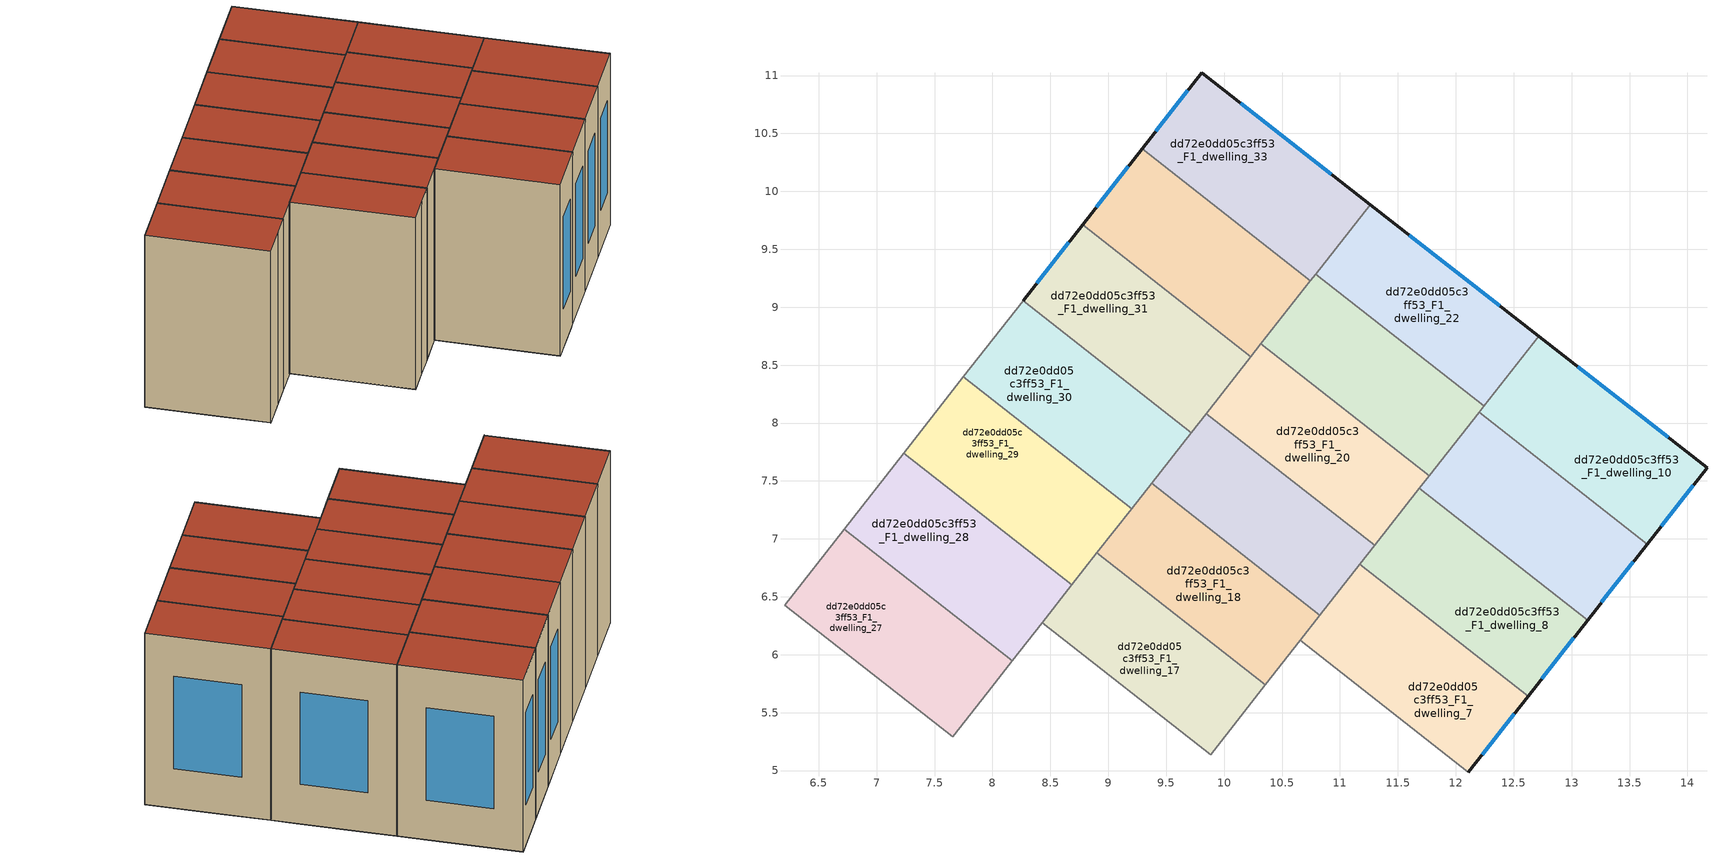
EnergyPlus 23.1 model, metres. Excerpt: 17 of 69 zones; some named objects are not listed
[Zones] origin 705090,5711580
dd72e0dd05c3ff53_F1_dwelling_10
 floor to dd72e0dd05c3ff53_F0_dwelling_6 (EU_floor_Construction): 13.65,6.96 14.17,7.61 13.3,8.29 12.78,7.64 z3
 floor to dd72e0dd05c3ff53_F0_dwelling_13 (EU_floor_Construction): 12.78,7.64 13.3,8.29 12.71,8.75 12.2,8.09 z3
 wall outside (EU_wall_Construction): 12.71,8.75 14.17,7.61 13.65,6.96 z3:6
 wall to dd72e0dd05c3ff53_F1_dwelling_9 (EU_wall_Construction): 13.65,6.96 12.2,8.09 z3:6
 wall to dd72e0dd05c3ff53_F1_dwelling_22 (EU_wall_Construction): 12.24,8.15 12.71,8.75 z3:6
 wall to dd72e0dd05c3ff53_F1_dwelling_21 (EU_wall_Construction): 12.2,8.09 12.24,8.15 z3:6
 window (EU_Window_Construction): 13.05,8.49 13.83,7.88 / 14.05,7.46 13.77,7.11 z3.69:5.31
 roof outside (EU_roof_Construction): 14.17,7.61 13.65,6.96 12.2,8.09 12.71,8.75 z6
dd72e0dd05c3ff53_F1_dwelling_17
 floor to dd72e0dd05c3ff53_F0_dwelling_24 (EU_floor_Construction): 8.72,6.05 9.12,6.56 8.83,6.79 8.43,6.28 z3
 floor to dd72e0dd05c3ff53_F0_dwelling_10 (EU_floor_Construction): 9.88,5.14 10.29,5.65 10,5.88 9.59,5.37 z3
 floor to dd72e0dd05c3ff53_F0_dwelling_17 (EU_floor_Construction): 9.59,5.37 10,5.88 9.13,6.57 8.72,6.05 z3
 floor to dd72e0dd05c3ff53_F0_dwelling_18 (EU_floor_Construction): 10,5.88 10.06,5.97 9.19,6.65 9.13,6.57 9.47,6.29 z3
 floor to dd72e0dd05c3ff53_F0_dwelling_25 (EU_floor_Construction): 9.13,6.56 9.19,6.65 8.9,6.88 8.83,6.79 z3
 floor to dd72e0dd05c3ff53_F0_dwelling_11 (EU_floor_Construction): 10.29,5.65 10.35,5.74 10.06,5.97 10,5.88 z3
 wall to dd72e0dd05c3ff53_F1_dwelling_16 (EU_wall_Construction): 9.88,5.14 8.43,6.28 z3:6
 wall to dd72e0dd05c3ff53_F1_dwelling_18 (EU_wall_Construction): 8.9,6.88 10.35,5.74 z3:6
 wall to dd72e0dd05c3ff53_F1_dwelling_29 (EU_wall_Construction): 8.69,6.6 8.9,6.88 z3:6
 wall to dd72e0dd05c3ff53_F1_dwelling_6 (EU_wall_Construction): 10.35,5.74 10.14,5.47 z3:6
 wall to dd72e0dd05c3ff53_F1_dwelling_28 (EU_wall_Construction): 8.43,6.28 8.69,6.6 z3:6
 wall to dd72e0dd05c3ff53_F1_dwelling_5 (EU_wall_Construction): 10.14,5.47 9.88,5.14 z3:6
 roof outside (EU_roof_Construction): 10.35,5.74 9.88,5.14 8.43,6.28 8.9,6.88 z6
dd72e0dd05c3ff53_F1_dwelling_18
 floor to dd72e0dd05c3ff53_F0_dwelling_18 (EU_floor_Construction): 10.06,5.97 10.54,6.57 9.66,7.25 9.19,6.65 z3
 floor adiabatic (EU_floor_Construction): 10.35,5.74 10.83,6.34 10.54,6.57 10.06,5.97 z3
 floor to dd72e0dd05c3ff53_F0_dwelling_25 (EU_floor_Construction): 9.19,6.65 9.66,7.25 9.37,7.48 8.9,6.88 z3
 wall to dd72e0dd05c3ff53_F1_dwelling_19 (EU_wall_Construction): 9.37,7.48 10.83,6.34 z3:6
 wall to dd72e0dd05c3ff53_F1_dwelling_30 (EU_wall_Construction): 9.2,7.26 9.37,7.48 z3:6
 wall to dd72e0dd05c3ff53_F1_dwelling_7 (EU_wall_Construction): 10.83,6.34 10.66,6.12 z3:6
 wall to dd72e0dd05c3ff53_F1_dwelling_29 (EU_wall_Construction): 8.9,6.88 9.2,7.26 z3:6
 wall to dd72e0dd05c3ff53_F1_dwelling_6 (EU_wall_Construction): 10.66,6.12 10.35,5.74 z3:6
 roof outside (EU_roof_Construction): 10.83,6.34 10.35,5.74 8.9,6.88 9.37,7.48 z6
dd72e0dd05c3ff53_F1_dwelling_19
 floor to dd72e0dd05c3ff53_F0_dwelling_25 (EU_floor_Construction): 9.66,7.25 9.93,7.59 9.64,7.82 9.37,7.48 z3
 floor to dd72e0dd05c3ff53_F0_dwelling_18 (EU_floor_Construction): 10.54,6.57 10.81,6.91 9.93,7.59 9.66,7.25 z3
 floor to dd72e0dd05c3ff53_F0_dwelling_19 (EU_floor_Construction): 10.81,6.91 11.01,7.17 10.14,7.85 9.93,7.6 z3
 floor to dd72e0dd05c3ff53_F0_dwelling_12 (EU_floor_Construction): 11.1,6.69 11.3,6.94 11.01,7.17 10.81,6.91 z3
 floor to dd72e0dd05c3ff53_F0_dwelling_26 (EU_floor_Construction): 9.93,7.6 10.14,7.85 9.85,8.08 9.64,7.82 z3
 floor adiabatic (EU_floor_Construction): 10.83,6.34 11.1,6.69 10.81,6.91 10.54,6.57 z3
 wall to dd72e0dd05c3ff53_F1_dwelling_20 (EU_wall_Construction): 9.85,8.08 11.3,6.94 z3:6
 wall to dd72e0dd05c3ff53_F1_dwelling_31 (EU_wall_Construction): 9.72,7.92 9.85,8.08 z3:6
 wall to dd72e0dd05c3ff53_F1_dwelling_8 (EU_wall_Construction): 11.3,6.94 11.17,6.78 z3:6
 wall to dd72e0dd05c3ff53_F1_dwelling_30 (EU_wall_Construction): 9.37,7.48 9.72,7.92 z3:6
 wall to dd72e0dd05c3ff53_F1_dwelling_7 (EU_wall_Construction): 11.17,6.78 10.83,6.34 z3:6
 roof outside (EU_roof_Construction): 11.3,6.94 10.83,6.34 9.37,7.48 9.85,8.08 z6
dd72e0dd05c3ff53_F1_dwelling_20
 floor to dd72e0dd05c3ff53_F0_dwelling_19 (EU_floor_Construction): 11.01,7.17 11.48,7.77 10.61,8.46 10.14,7.85 z3
 floor to dd72e0dd05c3ff53_F0_dwelling_12 (EU_floor_Construction): 11.3,6.94 11.77,7.54 11.48,7.77 11.01,7.17 z3
 floor to dd72e0dd05c3ff53_F0_dwelling_26 (EU_floor_Construction): 10.14,7.85 10.61,8.46 10.32,8.68 10.23,8.57 9.85,8.08 z3
 wall to dd72e0dd05c3ff53_F1_dwelling_21 (EU_wall_Construction): 10.32,8.68 11.77,7.54 z3:6
 wall to dd72e0dd05c3ff53_F1_dwelling_32 (EU_wall_Construction): 10.23,8.57 10.32,8.68 z3:6
 wall to dd72e0dd05c3ff53_F1_dwelling_9 (EU_wall_Construction): 11.77,7.54 11.69,7.44 z3:6
 wall to dd72e0dd05c3ff53_F1_dwelling_31 (EU_wall_Construction): 9.85,8.08 10.23,8.57 z3:6
 wall to dd72e0dd05c3ff53_F1_dwelling_8 (EU_wall_Construction): 11.69,7.44 11.3,6.94 z3:6
 roof outside (EU_roof_Construction): 11.77,7.54 11.3,6.94 9.85,8.08 10.32,8.68 z6
dd72e0dd05c3ff53_F1_dwelling_21
 floor to dd72e0dd05c3ff53_F0_dwelling_27 (EU_floor_Construction): 10.74,8.63 11.08,9.06 10.79,9.29 10.45,8.85 z3
 floor to dd72e0dd05c3ff53_F0_dwelling_19 (EU_floor_Construction): 11.48,7.77 11.61,7.95 10.74,8.63 10.61,8.46 z3
 floor to dd72e0dd05c3ff53_F0_dwelling_20 (EU_floor_Construction): 11.61,7.95 11.95,8.37 11.08,9.06 10.74,8.63 z3
 floor to dd72e0dd05c3ff53_F0_dwelling_13 (EU_floor_Construction): 11.91,7.72 12.24,8.15 11.95,8.37 11.62,7.95 z3
 floor to dd72e0dd05c3ff53_F0_dwelling_26 (EU_floor_Construction): 10.61,8.46 10.74,8.63 10.45,8.85 10.32,8.68 z3
 floor to dd72e0dd05c3ff53_F0_dwelling_12 (EU_floor_Construction): 11.77,7.55 11.91,7.72 11.62,7.95 11.48,7.77 z3
 wall to dd72e0dd05c3ff53_F1_dwelling_22 (EU_wall_Construction): 10.79,9.29 12.24,8.15 z3:6
 wall to dd72e0dd05c3ff53_F1_dwelling_33 (EU_wall_Construction): 10.75,9.23 10.79,9.29 z3:6
 wall to dd72e0dd05c3ff53_F1_dwelling_9 (EU_wall_Construction): 12.2,8.09 11.77,7.55 z3:6
 wall to dd72e0dd05c3ff53_F1_dwelling_32 (EU_wall_Construction): 10.32,8.68 10.74,9.23 z3:6
 roof outside (EU_roof_Construction): 12.24,8.15 11.77,7.54 10.32,8.68 10.79,9.29 z6
dd72e0dd05c3ff53_F1_dwelling_22
 floor to dd72e0dd05c3ff53_F0_dwelling_20 (EU_floor_Construction): 11.95,8.37 12.42,8.98 11.55,9.66 11.08,9.06 z3
 floor to dd72e0dd05c3ff53_F0_dwelling_27 (EU_floor_Construction): 11.08,9.06 11.55,9.66 11.26,9.89 10.79,9.29 z3
 floor adiabatic (EU_floor_Construction): 12.24,8.15 12.71,8.75 12.42,8.98 11.95,8.37 z3
 wall outside (EU_wall_Construction): 11.26,9.89 12.71,8.75 z3:6
 wall to dd72e0dd05c3ff53_F1_dwelling_33 (EU_wall_Construction): 10.79,9.29 11.26,9.89 z3:6
 window (EU_Window_Construction): 11.6,9.62 12.38,9.01 z3.69:5.31
 roof outside (EU_roof_Construction): 12.71,8.75 12.24,8.15 10.79,9.29 11.26,9.89 z6
dd72e0dd05c3ff53_F1_dwelling_27
 floor to dd72e0dd05c3ff53_F0_dwelling_31 (EU_floor_Construction): 7.44,6.21 7.59,6.4 6.72,7.08 6.57,6.9 z3
 floor to dd72e0dd05c3ff53_F0_dwelling_30 (EU_floor_Construction): 7.08,5.75 7.44,6.21 6.57,6.9 6.2,6.43 z3
 floor to dd72e0dd05c3ff53_F0_dwelling_23 (EU_floor_Construction): 7.66,5.29 8.03,5.76 7.44,6.21 7.08,5.75 z3
 floor to dd72e0dd05c3ff53_F0_dwelling_24 (EU_floor_Construction): 8.03,5.76 8.17,5.95 7.59,6.4 7.44,6.21 z3
 wall to dd72e0dd05c3ff53_F1_dwelling_26 (EU_wall_Construction): 7.66,5.29 6.2,6.43 z3:6
 wall adiabatic (EU_wall_Construction): 6.2,6.43 6.72,7.08 z3:6
 wall to dd72e0dd05c3ff53_F1_dwelling_28 (EU_wall_Construction): 6.72,7.08 8.17,5.95 z3:6
 wall to dd72e0dd05c3ff53_F1_dwelling_15 (EU_wall_Construction): 7.96,5.67 7.66,5.29 z3:6
 wall to dd72e0dd05c3ff53_F1_dwelling_16 (EU_wall_Construction): 8.17,5.95 7.96,5.67 z3:6
 roof outside (EU_roof_Construction): 8.17,5.95 7.66,5.29 6.2,6.43 6.72,7.08 z6
dd72e0dd05c3ff53_F1_dwelling_28
 floor to dd72e0dd05c3ff53_F0_dwelling_31 (EU_floor_Construction): 7.59,6.4 8.11,7.06 7.23,7.74 6.72,7.08 z3
 floor adiabatic (EU_floor_Construction): 8.22,6 8.69,6.6 8.11,7.06 7.59,6.4 8.17,5.95 z3
 wall adiabatic (EU_wall_Construction): 6.72,7.08 7.23,7.74 z3:6
 wall to dd72e0dd05c3ff53_F1_dwelling_29 (EU_wall_Construction): 7.23,7.74 8.69,6.6 z3:6
 wall to dd72e0dd05c3ff53_F1_dwelling_16 (EU_wall_Construction): 8.43,6.28 8.17,5.95 z3:6
 roof outside (EU_roof_Construction): 8.69,6.6 8.17,5.95 6.72,7.08 7.23,7.74 z6
dd72e0dd05c3ff53_F1_dwelling_29
 floor to dd72e0dd05c3ff53_F0_dwelling_32 (EU_floor_Construction): 8.25,7.25 8.62,7.71 7.75,8.4 7.38,7.93 z3
 floor to dd72e0dd05c3ff53_F0_dwelling_31 (EU_floor_Construction): 8.11,7.06 8.25,7.25 7.38,7.93 7.23,7.74 z3
 floor adiabatic (EU_floor_Construction): 8.69,6.6 8.83,6.79 8.25,7.25 8.11,7.06 z3
 floor to dd72e0dd05c3ff53_F0_dwelling_25 (EU_floor_Construction): 8.83,6.79 9.2,7.26 8.62,7.71 8.25,7.25 z3
 wall adiabatic (EU_wall_Construction): 7.23,7.74 7.75,8.4 z3:6
 wall to dd72e0dd05c3ff53_F1_dwelling_30 (EU_wall_Construction): 7.75,8.4 9.2,7.26 z3:6
 roof outside (EU_roof_Construction): 9.2,7.26 8.69,6.6 7.23,7.74 7.75,8.4 z6
dd72e0dd05c3ff53_F1_dwelling_30
 floor to dd72e0dd05c3ff53_F0_dwelling_32 (EU_floor_Construction): 8.62,7.71 9.06,8.28 8.19,8.96 7.75,8.4 z3
 floor to dd72e0dd05c3ff53_F0_dwelling_26 (EU_floor_Construction): 9.64,7.82 9.72,7.92 9.14,8.37 9.06,8.28 z3
 floor to dd72e0dd05c3ff53_F0_dwelling_25 (EU_floor_Construction): 9.2,7.26 9.64,7.82 9.06,8.28 8.62,7.71 z3
 floor to dd72e0dd05c3ff53_F0_dwelling_33 (EU_floor_Construction): 9.06,8.28 9.13,8.37 8.26,9.05 8.19,8.96 z3
 wall adiabatic (EU_wall_Construction): 7.75,8.4 8.26,9.05 z3:6
 wall to dd72e0dd05c3ff53_F1_dwelling_31 (EU_wall_Construction): 8.26,9.05 9.72,7.92 z3:6
 roof outside (EU_roof_Construction): 9.72,7.92 9.2,7.26 7.75,8.4 8.26,9.05 z6
dd72e0dd05c3ff53_F1_dwelling_31
 floor to dd72e0dd05c3ff53_F0_dwelling_26 (EU_floor_Construction): 9.72,7.92 10.23,8.57 9.65,9.03 9.14,8.37 z3
 floor to dd72e0dd05c3ff53_F0_dwelling_33 (EU_floor_Construction): 9.13,8.37 9.65,9.03 8.78,9.71 8.26,9.05 z3
 wall outside (EU_wall_Construction): 8.26,9.05 8.78,9.71 z3:6
 wall to dd72e0dd05c3ff53_F1_dwelling_32 (EU_wall_Construction): 8.78,9.71 10.23,8.57 z3:6
 window (EU_Window_Construction): 8.38,9.21 8.66,9.56 z3.69:5.31
 roof outside (EU_roof_Construction): 10.23,8.57 9.72,7.92 8.26,9.05 8.78,9.71 z6
dd72e0dd05c3ff53_F1_dwelling_32
 floor to dd72e0dd05c3ff53_F0_dwelling_34 (EU_floor_Construction): 9.87,9.31 10.16,9.68 9.29,10.37 9,9.99 z3
 floor adiabatic (EU_floor_Construction): 9.87,9.31 10.16,9.68 9.29,10.37 9,9.99 z3
 floor to dd72e0dd05c3ff53_F0_dwelling_33 (EU_floor_Construction): 9.65,9.03 9.87,9.31 9,9.99 8.78,9.71 z3
 floor to dd72e0dd05c3ff53_F0_dwelling_26 (EU_floor_Construction): 10.23,8.57 10.45,8.85 9.87,9.31 9.65,9.03 z3
 floor to dd72e0dd05c3ff53_F0_dwelling_27 (EU_floor_Construction): 10.45,8.85 10.74,9.23 10.16,9.68 9.87,9.31 z3
 wall outside (EU_wall_Construction): 8.78,9.71 9.29,10.37 z3:6
 wall to dd72e0dd05c3ff53_F1_dwelling_33 (EU_wall_Construction): 9.29,10.37 10.74,9.23 z3:6
 window (EU_Window_Construction): 8.9,9.86 9.17,10.22 z3.69:5.31
 roof outside (EU_roof_Construction): 10.74,9.23 10.23,8.57 8.78,9.71 9.29,10.37 z6
dd72e0dd05c3ff53_F1_dwelling_33
 floor to dd72e0dd05c3ff53_F0_dwelling_34 (EU_floor_Construction): 10.16,9.68 10.68,10.34 9.81,11.02 9.29,10.37 z3
 floor to dd72e0dd05c3ff53_F0_dwelling_27 (EU_floor_Construction): 10.77,9.26 11.26,9.89 10.68,10.34 10.16,9.68 10.74,9.23 z3
 wall outside (EU_wall_Construction): 9.29,10.37 9.81,11.02 11.26,9.89 z3:6
 window (EU_Window_Construction): 9.41,10.52 9.69,10.87 / 10.14,10.76 10.92,10.15 z3.69:5.31
 roof outside (EU_roof_Construction): 11.26,9.89 10.79,9.29 10.74,9.23 9.29,10.37 9.81,11.02 z6
dd72e0dd05c3ff53_F1_dwelling_7
 floor to dd72e0dd05c3ff53_F0_dwelling_4 (EU_floor_Construction): 12.11,4.99 12.55,5.55 11.68,6.23 11.24,5.67 z3
 floor to dd72e0dd05c3ff53_F0_dwelling_11 (EU_floor_Construction): 11.24,5.67 11.68,6.23 11.1,6.69 10.66,6.12 z3
 floor to dd72e0dd05c3ff53_F0_dwelling_5 (EU_floor_Construction): 12.55,5.55 12.62,5.64 11.75,6.33 11.68,6.23 z3
 floor to dd72e0dd05c3ff53_F0_dwelling_12 (EU_floor_Construction): 11.68,6.23 11.75,6.33 11.17,6.78 11.1,6.69 z3
 wall outside (EU_wall_Construction): 12.62,5.64 12.11,4.99 z3:6
 wall to dd72e0dd05c3ff53_F1_dwelling_6 (EU_wall_Construction): 12.11,4.99 10.66,6.12 z3:6
 wall to dd72e0dd05c3ff53_F1_dwelling_8 (EU_wall_Construction): 11.17,6.78 12.62,5.64 z3:6
 window (EU_Window_Construction): 12.5,5.49 12.23,5.14 z3.69:5.31
 roof outside (EU_roof_Construction): 12.62,5.64 12.11,4.99 10.66,6.12 11.17,6.78 z6
dd72e0dd05c3ff53_F1_dwelling_8
 floor to dd72e0dd05c3ff53_F0_dwelling_12 (EU_floor_Construction): 11.75,6.33 12.27,6.98 11.69,7.44 11.17,6.78 z3
 floor to dd72e0dd05c3ff53_F0_dwelling_5 (EU_floor_Construction): 12.62,5.64 13.14,6.3 12.27,6.98 11.75,6.33 z3
 wall outside (EU_wall_Construction): 13.14,6.3 12.62,5.64 z3:6
 wall to dd72e0dd05c3ff53_F1_dwelling_9 (EU_wall_Construction): 11.69,7.44 13.14,6.3 z3:6
 window (EU_Window_Construction): 13.02,6.15 12.74,5.79 z3.69:5.31
 roof outside (EU_roof_Construction): 13.14,6.3 12.62,5.64 11.17,6.78 11.69,7.44 z6
dd72e0dd05c3ff53_F1_dwelling_9
 floor to dd72e0dd05c3ff53_F0_dwelling_6 (EU_floor_Construction): 13.36,6.58 13.65,6.96 12.78,7.64 12.49,7.26 z3
 floor to dd72e0dd05c3ff53_F0_dwelling_5 (EU_floor_Construction): 13.14,6.3 13.36,6.58 12.49,7.26 12.27,6.98 z3
 floor to dd72e0dd05c3ff53_F0_dwelling_12 (EU_floor_Construction): 12.27,6.98 12.49,7.26 11.91,7.72 11.77,7.55 11.69,7.44 z3
 floor to dd72e0dd05c3ff53_F0_dwelling_13 (EU_floor_Construction): 12.49,7.26 12.78,7.64 12.2,8.09 11.91,7.72 z3
 wall outside (EU_wall_Construction): 13.65,6.96 13.14,6.3 z3:6
 window (EU_Window_Construction): 13.53,6.8 13.26,6.45 z3.69:5.31
 roof outside (EU_roof_Construction): 13.65,6.96 13.14,6.3 11.69,7.44 12.2,8.09 z6
[Building]
EU S2 Campaign: North Axis=0; Terrain=City; Solar Distribution=FullExterior
[Site:Location]
London: Latitude=51.5; Longitude=-0.5; Time Zone=0; Elevation=25
[SizingPeriod:WeatherFileDays]
AnnualSizingPeriod: Begin Month=1; Begin Day of Month=1; End Month=12; End Day of Month=31; Day of Week for Start Day=Monday; Use Weather File Daylight Saving Period=No; Use Weather File Rain and Snow Indicators=No
[MATERIAL]
EU_InternalMass_Material: Roughness=MediumRough; Thickness=0.1; Conductivity=1; Density=1800; Specific Heat=900; Thermal Absorptance=0.9; Solar Absorptance=0.7; Visible Absorptance=0.7
[MATERIAL:NOMASS] Roughness=MediumRough; Thermal Absorptance=0.9; Solar Absorptance=0.7; Visible Absorptance=0.7
Name | Thermal Resistance
EU_wall_NoMass | 0.635353
EU_roof_NoMass | 0.675062
EU_floor_NoMass | 1.96382
[WINDOWMATERIAL:SIMPLEGLAZINGSYSTEM]
EU_Window_SimpleGlazing: UFactor=2.96269; Solar Heat Gain Coefficient=0.76; Visible Transmittance=0.76
[CONSTRUCTION]
EU_wall_Construction: EU_wall_NoMass
EU_roof_Construction: EU_roof_NoMass
EU_floor_Construction: EU_floor_NoMass
EU_InternalMass_Construction: EU_InternalMass_Material
EU_Window_Construction: EU_Window_SimpleGlazing
[ZONE] Type=1; Multiplier=1; Ceiling Height=autocalculate; Floor Area=autocalculate; Part of Total Floor Area=Yes
Name | Volume
dd72e0dd05c3ff53_F1_dwelling_10 | 4.62158
dd72e0dd05c3ff53_F1_dwelling_17; dd72e0dd05c3ff53_F1_dwelling_22 | 4.23413
dd72e0dd05c3ff53_F1_dwelling_18; dd72e0dd05c3ff53_F1_dwelling_19 | 4.23706
dd72e0dd05c3ff53_F1_dwelling_20 | 4.23633
dd72e0dd05c3ff53_F1_dwelling_21 | 4.23047
dd72e0dd05c3ff53_F1_dwelling_27; dd72e0dd05c3ff53_F1_dwelling_29; dd72e0dd05c3ff53_F1_dwelling_8; dd72e0dd05c3ff53_F1_dwelling_9 | 4.61792
dd72e0dd05c3ff53_F1_dwelling_28; dd72e0dd05c3ff53_F1_dwelling_31 | 4.61865
dd72e0dd05c3ff53_F1_dwelling_30; dd72e0dd05c3ff53_F1_dwelling_7 | 4.61938
dd72e0dd05c3ff53_F1_dwelling_32 | 4.61719
dd72e0dd05c3ff53_F1_dwelling_33 | 4.62231
[INTERNALMASS] Construction=EU_InternalMass_Construction
Name | Zone or ZoneList | Surface Area
dd72e0dd05c3ff53_F1_dwelling_7_EU_InternalMass | dd72e0dd05c3ff53_F1_dwelling_7 | 1.53957
dd72e0dd05c3ff53_F1_dwelling_8_EU_InternalMass | dd72e0dd05c3ff53_F1_dwelling_8 | 1.53932
dd72e0dd05c3ff53_F1_dwelling_9_EU_InternalMass | dd72e0dd05c3ff53_F1_dwelling_9 | 1.53932
dd72e0dd05c3ff53_F1_dwelling_10_EU_InternalMass | dd72e0dd05c3ff53_F1_dwelling_10 | 1.54069
dd72e0dd05c3ff53_F1_dwelling_17_EU_InternalMass | dd72e0dd05c3ff53_F1_dwelling_17 | 1.41144
dd72e0dd05c3ff53_F1_dwelling_18_EU_InternalMass | dd72e0dd05c3ff53_F1_dwelling_18 | 1.41231
dd72e0dd05c3ff53_F1_dwelling_19_EU_InternalMass | dd72e0dd05c3ff53_F1_dwelling_19 | 1.41231
dd72e0dd05c3ff53_F1_dwelling_20_EU_InternalMass | dd72e0dd05c3ff53_F1_dwelling_20 | 1.41231
dd72e0dd05c3ff53_F1_dwelling_21_EU_InternalMass | dd72e0dd05c3ff53_F1_dwelling_21 | 1.41048
dd72e0dd05c3ff53_F1_dwelling_22_EU_InternalMass | dd72e0dd05c3ff53_F1_dwelling_22 | 1.41137
dd72e0dd05c3ff53_F1_dwelling_27_EU_InternalMass | dd72e0dd05c3ff53_F1_dwelling_27 | 1.53932
dd72e0dd05c3ff53_F1_dwelling_28_EU_InternalMass | dd72e0dd05c3ff53_F1_dwelling_28 | 1.53932
dd72e0dd05c3ff53_F1_dwelling_29_EU_InternalMass | dd72e0dd05c3ff53_F1_dwelling_29 | 1.53957
dd72e0dd05c3ff53_F1_dwelling_30_EU_InternalMass | dd72e0dd05c3ff53_F1_dwelling_30 | 1.53957
dd72e0dd05c3ff53_F1_dwelling_31_EU_InternalMass | dd72e0dd05c3ff53_F1_dwelling_31 | 1.53932
dd72e0dd05c3ff53_F1_dwelling_32_EU_InternalMass | dd72e0dd05c3ff53_F1_dwelling_32 | 1.53932
dd72e0dd05c3ff53_F1_dwelling_33_EU_InternalMass | dd72e0dd05c3ff53_F1_dwelling_33 | 1.54023
[OTHEREQUIPMENT] Fuel Type=Electricity; Design Level Calculation Method=Watts/Area; Power per Zone Floor Area=1; Fraction Latent=0; Fraction Radiant=0; Fraction Lost=0; Carbon Dioxide Generation Rate=0; EndUse Subcategory=EU_Step8_InternalGains
Name | Zone or ZoneList or Space or SpaceList | Schedule
EU_Step8_InternalGain_dd72e0dd05c3ff53_F1_dwelling_7_f000 | dd72e0dd05c3ff53_F1_dwelling_7 | EU_Step8_GainSchedule_dd72e0dd05c3ff53_F1_dwelling_7_f000
EU_Step8_InternalGain_dd72e0dd05c3ff53_F1_dwelling_8_f000 | dd72e0dd05c3ff53_F1_dwelling_8 | EU_Step8_GainSchedule_dd72e0dd05c3ff53_F1_dwelling_8_f000
EU_Step8_InternalGain_dd72e0dd05c3ff53_F1_dwelling_9_f000 | dd72e0dd05c3ff53_F1_dwelling_9 | EU_Step8_GainSchedule_dd72e0dd05c3ff53_F1_dwelling_9_f000
EU_Step8_InternalGain_dd72e0dd05c3ff53_F1_dwelling_10_f000 | dd72e0dd05c3ff53_F1_dwelling_10 | EU_Step8_GainSchedule_dd72e0dd05c3ff53_F1_dwelling_10_f000
EU_Step8_InternalGain_dd72e0dd05c3ff53_F1_dwelling_17_f000 | dd72e0dd05c3ff53_F1_dwelling_17 | EU_Step8_GainSchedule_dd72e0dd05c3ff53_F1_dwelling_17_f000
EU_Step8_InternalGain_dd72e0dd05c3ff53_F1_dwelling_18_f000 | dd72e0dd05c3ff53_F1_dwelling_18 | EU_Step8_GainSchedule_dd72e0dd05c3ff53_F1_dwelling_18_f000
EU_Step8_InternalGain_dd72e0dd05c3ff53_F1_dwelling_19_f000 | dd72e0dd05c3ff53_F1_dwelling_19 | EU_Step8_GainSchedule_dd72e0dd05c3ff53_F1_dwelling_19_f000
EU_Step8_InternalGain_dd72e0dd05c3ff53_F1_dwelling_20_f000 | dd72e0dd05c3ff53_F1_dwelling_20 | EU_Step8_GainSchedule_dd72e0dd05c3ff53_F1_dwelling_20_f000
EU_Step8_InternalGain_dd72e0dd05c3ff53_F1_dwelling_21_f000 | dd72e0dd05c3ff53_F1_dwelling_21 | EU_Step8_GainSchedule_dd72e0dd05c3ff53_F1_dwelling_21_f000
EU_Step8_InternalGain_dd72e0dd05c3ff53_F1_dwelling_22_f000 | dd72e0dd05c3ff53_F1_dwelling_22 | EU_Step8_GainSchedule_dd72e0dd05c3ff53_F1_dwelling_22_f000
EU_Step8_InternalGain_dd72e0dd05c3ff53_F1_dwelling_27_f000 | dd72e0dd05c3ff53_F1_dwelling_27 | EU_Step8_GainSchedule_dd72e0dd05c3ff53_F1_dwelling_27_f000
EU_Step8_InternalGain_dd72e0dd05c3ff53_F1_dwelling_28_f000 | dd72e0dd05c3ff53_F1_dwelling_28 | EU_Step8_GainSchedule_dd72e0dd05c3ff53_F1_dwelling_28_f000
EU_Step8_InternalGain_dd72e0dd05c3ff53_F1_dwelling_29_f000 | dd72e0dd05c3ff53_F1_dwelling_29 | EU_Step8_GainSchedule_dd72e0dd05c3ff53_F1_dwelling_29_f000
EU_Step8_InternalGain_dd72e0dd05c3ff53_F1_dwelling_30_f000 | dd72e0dd05c3ff53_F1_dwelling_30 | EU_Step8_GainSchedule_dd72e0dd05c3ff53_F1_dwelling_30_f000
EU_Step8_InternalGain_dd72e0dd05c3ff53_F1_dwelling_31_f000 | dd72e0dd05c3ff53_F1_dwelling_31 | EU_Step8_GainSchedule_dd72e0dd05c3ff53_F1_dwelling_31_f000
EU_Step8_InternalGain_dd72e0dd05c3ff53_F1_dwelling_32_f000 | dd72e0dd05c3ff53_F1_dwelling_32 | EU_Step8_GainSchedule_dd72e0dd05c3ff53_F1_dwelling_32_f000
EU_Step8_InternalGain_dd72e0dd05c3ff53_F1_dwelling_33_f000 | dd72e0dd05c3ff53_F1_dwelling_33 | EU_Step8_GainSchedule_dd72e0dd05c3ff53_F1_dwelling_33_f000
[ZONEVENTILATION:DESIGNFLOWRATE] Schedule=EU_AlwaysOn; Design Flow Rate Calculation Method=AirChanges/Hour; Air Changes per Hour=0.555504; Ventilation Type=Natural; Fan Pressure Rise=0; Fan Total Efficiency=1; Constant Term Coefficient=1; Temperature Term Coefficient=0; Velocity Term Coefficient=0; Velocity Squared Term Coefficient=0; Minimum Indoor Temperature=-100; Maximum Indoor Temperature=100; Delta Temperature=-100; Minimum Outdoor Temperature=-100; Maximum Outdoor Temperature=100; Maximum Wind Speed=40
Name | Zone or ZoneList or Space or SpaceList
EU_ConstantAir_dd72e0dd05c3ff53_F1_dwelling_7 | dd72e0dd05c3ff53_F1_dwelling_7
EU_ConstantAir_dd72e0dd05c3ff53_F1_dwelling_8 | dd72e0dd05c3ff53_F1_dwelling_8
EU_ConstantAir_dd72e0dd05c3ff53_F1_dwelling_9 | dd72e0dd05c3ff53_F1_dwelling_9
EU_ConstantAir_dd72e0dd05c3ff53_F1_dwelling_10 | dd72e0dd05c3ff53_F1_dwelling_10
EU_ConstantAir_dd72e0dd05c3ff53_F1_dwelling_17 | dd72e0dd05c3ff53_F1_dwelling_17
EU_ConstantAir_dd72e0dd05c3ff53_F1_dwelling_18 | dd72e0dd05c3ff53_F1_dwelling_18
EU_ConstantAir_dd72e0dd05c3ff53_F1_dwelling_19 | dd72e0dd05c3ff53_F1_dwelling_19
EU_ConstantAir_dd72e0dd05c3ff53_F1_dwelling_20 | dd72e0dd05c3ff53_F1_dwelling_20
EU_ConstantAir_dd72e0dd05c3ff53_F1_dwelling_21 | dd72e0dd05c3ff53_F1_dwelling_21
EU_ConstantAir_dd72e0dd05c3ff53_F1_dwelling_22 | dd72e0dd05c3ff53_F1_dwelling_22
EU_ConstantAir_dd72e0dd05c3ff53_F1_dwelling_27 | dd72e0dd05c3ff53_F1_dwelling_27
EU_ConstantAir_dd72e0dd05c3ff53_F1_dwelling_28 | dd72e0dd05c3ff53_F1_dwelling_28
EU_ConstantAir_dd72e0dd05c3ff53_F1_dwelling_29 | dd72e0dd05c3ff53_F1_dwelling_29
EU_ConstantAir_dd72e0dd05c3ff53_F1_dwelling_30 | dd72e0dd05c3ff53_F1_dwelling_30
EU_ConstantAir_dd72e0dd05c3ff53_F1_dwelling_31 | dd72e0dd05c3ff53_F1_dwelling_31
EU_ConstantAir_dd72e0dd05c3ff53_F1_dwelling_32 | dd72e0dd05c3ff53_F1_dwelling_32
EU_ConstantAir_dd72e0dd05c3ff53_F1_dwelling_33 | dd72e0dd05c3ff53_F1_dwelling_33
[HVACTEMPLATE:ZONE:IDEALLOADSAIRSYSTEM] System Availability Schedule=EU_AlwaysOn; Maximum Heating Supply Air Temperature=50; Minimum Cooling Supply Air Temperature=13; Maximum Heating Supply Air Humidity Ratio=0.0156; Minimum Cooling Supply Air Humidity Ratio=0.0077; Heating Limit=NoLimit; Cooling Limit=NoLimit; Heating Availability Schedule=EU_AlwaysOn; Cooling Availability Schedule=EU_CoolingOff; Dehumidification Control Type=ConstantSensibleHeatRatio; Cooling Sensible Heat Ratio=0.7; Dehumidification Setpoint=60; Humidification Control Type=None; Humidification Setpoint=30; Outdoor Air Method=None; Outdoor Air Flow Rate per Person=0.00944; Outdoor Air Flow Rate per Zone Floor Area=0; Outdoor Air Flow Rate per Zone=0; Demand Controlled Ventilation Type=None; Outdoor Air Economizer Type=NoEconomizer; Heat Recovery Type=None; Sensible Heat Recovery Effectiveness=0.7; Latent Heat Recovery Effectiveness=0.65
Name | Template Thermostat
dd72e0dd05c3ff53_F1_dwelling_7 | EU_HeatOnly_dd72e0dd05c3ff53_F1_dwelling_7
dd72e0dd05c3ff53_F1_dwelling_8 | EU_HeatOnly_dd72e0dd05c3ff53_F1_dwelling_8
dd72e0dd05c3ff53_F1_dwelling_9 | EU_HeatOnly_dd72e0dd05c3ff53_F1_dwelling_9
dd72e0dd05c3ff53_F1_dwelling_10 | EU_HeatOnly_dd72e0dd05c3ff53_F1_dwelling_10
dd72e0dd05c3ff53_F1_dwelling_17 | EU_HeatOnly_dd72e0dd05c3ff53_F1_dwelling_17
dd72e0dd05c3ff53_F1_dwelling_18 | EU_HeatOnly_dd72e0dd05c3ff53_F1_dwelling_18
dd72e0dd05c3ff53_F1_dwelling_19 | EU_HeatOnly_dd72e0dd05c3ff53_F1_dwelling_19
dd72e0dd05c3ff53_F1_dwelling_20 | EU_HeatOnly_dd72e0dd05c3ff53_F1_dwelling_20
dd72e0dd05c3ff53_F1_dwelling_21 | EU_HeatOnly_dd72e0dd05c3ff53_F1_dwelling_21
dd72e0dd05c3ff53_F1_dwelling_22 | EU_HeatOnly_dd72e0dd05c3ff53_F1_dwelling_22
dd72e0dd05c3ff53_F1_dwelling_27 | EU_HeatOnly_dd72e0dd05c3ff53_F1_dwelling_27
dd72e0dd05c3ff53_F1_dwelling_28 | EU_HeatOnly_dd72e0dd05c3ff53_F1_dwelling_28
dd72e0dd05c3ff53_F1_dwelling_29 | EU_HeatOnly_dd72e0dd05c3ff53_F1_dwelling_29
dd72e0dd05c3ff53_F1_dwelling_30 | EU_HeatOnly_dd72e0dd05c3ff53_F1_dwelling_30
dd72e0dd05c3ff53_F1_dwelling_31 | EU_HeatOnly_dd72e0dd05c3ff53_F1_dwelling_31
dd72e0dd05c3ff53_F1_dwelling_32 | EU_HeatOnly_dd72e0dd05c3ff53_F1_dwelling_32
dd72e0dd05c3ff53_F1_dwelling_33 | EU_HeatOnly_dd72e0dd05c3ff53_F1_dwelling_33
[SIZING:ZONE] Zone Cooling Design Supply Air Temperature Input Method=SupplyAirTemperature; Zone Cooling Design Supply Air Temperature=13; Zone Heating Design Supply Air Temperature Input Method=SupplyAirTemperature; Zone Heating Design Supply Air Temperature=50; Zone Cooling Design Supply Air Humidity Ratio=0.008; Zone Heating Design Supply Air Humidity Ratio=0.008; Cooling Design Air Flow Method=DesignDay; Cooling Design Air Flow Rate=0; Cooling Minimum Air Flow per Zone Floor Area=0.000762; Cooling Minimum Air Flow=0; Cooling Minimum Air Flow Fraction=0.2; Heating Design Air Flow Method=DesignDay; Heating Design Air Flow Rate=0; Heating Maximum Air Flow per Zone Floor Area=0.002032; Heating Maximum Air Flow=0.141576; Heating Maximum Air Flow Fraction=0.3; Account for Dedicated Outdoor Air System=No; Dedicated Outdoor Air System Control Strategy=NeutralSupplyAir; Dedicated Outdoor Air Low Setpoint Temperature for Design=autosize; Dedicated Outdoor Air High Setpoint Temperature for Design=autosize; Zone Load Sizing Method=Sensible Load Only No Latent Load; Zone Latent Cooling Design Supply Air Humidity Ratio Input Method=HumidityRatioDifference; Zone Cooling Design Supply Air Humidity Ratio Difference=0.005; Zone Latent Heating Design Supply Air Humidity Ratio Input Method=HumidityRatioDifference; Zone Humidification Design Supply Air Humidity Ratio Difference=0.005
dd72e0dd05c3ff53_F1_dwelling_7; dd72e0dd05c3ff53_F1_dwelling_8; dd72e0dd05c3ff53_F1_dwelling_9; dd72e0dd05c3ff53_F1_dwelling_10; dd72e0dd05c3ff53_F1_dwelling_17; dd72e0dd05c3ff53_F1_dwelling_18; dd72e0dd05c3ff53_F1_dwelling_19; dd72e0dd05c3ff53_F1_dwelling_20; dd72e0dd05c3ff53_F1_dwelling_21; dd72e0dd05c3ff53_F1_dwelling_22; dd72e0dd05c3ff53_F1_dwelling_27; dd72e0dd05c3ff53_F1_dwelling_28; dd72e0dd05c3ff53_F1_dwelling_29; dd72e0dd05c3ff53_F1_dwelling_30; dd72e0dd05c3ff53_F1_dwelling_31; dd72e0dd05c3ff53_F1_dwelling_32; dd72e0dd05c3ff53_F1_dwelling_33
[SCHEDULE:CONSTANT]
Name | Hourly Value
EU_AlwaysOn | 1
EU_CoolingOff | 0
[SCHEDULE:FILE] Column Number=1; Rows to Skip at Top=0; Number of Hours of Data=8760; Column Separator=Comma; Interpolate to Timestep=No; Minutes per Item=60; Adjust Schedule for Daylight Savings=Yes
Name | File
EU_Step8_GainSchedule_dd72e0dd05c3ff53_F1_dwelling_7_f000 | ../../schedules/dd72e0dd05c3ff53/dd72e0dd05c3ff53_F1_dwelling_7_f000_gain.csv
EU_Step8_GainSchedule_dd72e0dd05c3ff53_F1_dwelling_8_f000 | ../../schedules/dd72e0dd05c3ff53/dd72e0dd05c3ff53_F1_dwelling_8_f000_gain.csv
EU_Step8_GainSchedule_dd72e0dd05c3ff53_F1_dwelling_9_f000 | ../../schedules/dd72e0dd05c3ff53/dd72e0dd05c3ff53_F1_dwelling_9_f000_gain.csv
EU_Step8_GainSchedule_dd72e0dd05c3ff53_F1_dwelling_10_f000 | ../../schedules/dd72e0dd05c3ff53/dd72e0dd05c3ff53_F1_dwelling_10_f000_gain.csv
EU_Step8_GainSchedule_dd72e0dd05c3ff53_F1_dwelling_17_f000 | ../../schedules/dd72e0dd05c3ff53/dd72e0dd05c3ff53_F1_dwelling_17_f000_gain.csv
EU_Step8_GainSchedule_dd72e0dd05c3ff53_F1_dwelling_18_f000 | ../../schedules/dd72e0dd05c3ff53/dd72e0dd05c3ff53_F1_dwelling_18_f000_gain.csv
EU_Step8_GainSchedule_dd72e0dd05c3ff53_F1_dwelling_19_f000 | ../../schedules/dd72e0dd05c3ff53/dd72e0dd05c3ff53_F1_dwelling_19_f000_gain.csv
EU_Step8_GainSchedule_dd72e0dd05c3ff53_F1_dwelling_20_f000 | ../../schedules/dd72e0dd05c3ff53/dd72e0dd05c3ff53_F1_dwelling_20_f000_gain.csv
EU_Step8_GainSchedule_dd72e0dd05c3ff53_F1_dwelling_21_f000 | ../../schedules/dd72e0dd05c3ff53/dd72e0dd05c3ff53_F1_dwelling_21_f000_gain.csv
EU_Step8_GainSchedule_dd72e0dd05c3ff53_F1_dwelling_22_f000 | ../../schedules/dd72e0dd05c3ff53/dd72e0dd05c3ff53_F1_dwelling_22_f000_gain.csv
EU_Step8_GainSchedule_dd72e0dd05c3ff53_F1_dwelling_27_f000 | ../../schedules/dd72e0dd05c3ff53/dd72e0dd05c3ff53_F1_dwelling_27_f000_gain.csv
EU_Step8_GainSchedule_dd72e0dd05c3ff53_F1_dwelling_28_f000 | ../../schedules/dd72e0dd05c3ff53/dd72e0dd05c3ff53_F1_dwelling_28_f000_gain.csv
EU_Step8_GainSchedule_dd72e0dd05c3ff53_F1_dwelling_29_f000 | ../../schedules/dd72e0dd05c3ff53/dd72e0dd05c3ff53_F1_dwelling_29_f000_gain.csv
EU_Step8_GainSchedule_dd72e0dd05c3ff53_F1_dwelling_30_f000 | ../../schedules/dd72e0dd05c3ff53/dd72e0dd05c3ff53_F1_dwelling_30_f000_gain.csv
EU_Step8_GainSchedule_dd72e0dd05c3ff53_F1_dwelling_31_f000 | ../../schedules/dd72e0dd05c3ff53/dd72e0dd05c3ff53_F1_dwelling_31_f000_gain.csv
EU_Step8_GainSchedule_dd72e0dd05c3ff53_F1_dwelling_32_f000 | ../../schedules/dd72e0dd05c3ff53/dd72e0dd05c3ff53_F1_dwelling_32_f000_gain.csv
EU_Step8_GainSchedule_dd72e0dd05c3ff53_F1_dwelling_33_f000 | ../../schedules/dd72e0dd05c3ff53/dd72e0dd05c3ff53_F1_dwelling_33_f000_gain.csv
